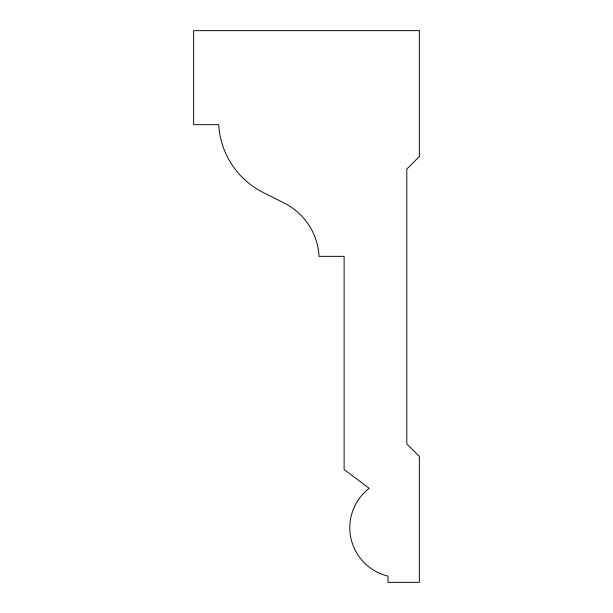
<?xml version="1.0" encoding="UTF-8"?>
<svg xmlns="http://www.w3.org/2000/svg" width="613" height="613" viewBox="0 0 613 613"><rect width="100%" height="100%" fill="white"/><g stroke="black" fill="none" stroke-linecap="round" stroke-linejoin="round"><path stroke-width="0.92" d="M419.346 156.522L406.81 169.058L406.81 443.942L419.346 456.478L419.346 582.35L387.998 582.35L387.998 576.082A49.722 49.722 0 0 1 369.195 488.308L344.115 469.504L344.115 256.349L319.036 256.349A63.323 63.323 0 0 0 284.286 203.125L263.153 192.482A80.962 80.962 0 0 1 218.726 124.692L193.654 124.692L193.654 30.65L419.346 30.65L419.346 156.522"/></g></svg>
